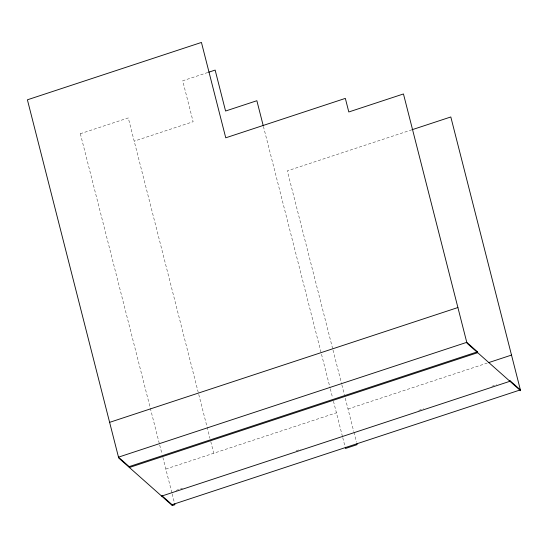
<?xml version="1.0" encoding="UTF-8"?>
<svg xmlns="http://www.w3.org/2000/svg" width="548" height="548" viewBox="0 0 548 548"><rect width="100%" height="100%" fill="white"/><g stroke="black" fill="none" stroke-linecap="round" stroke-linejoin="round"><path stroke-width="0.41" stroke-dasharray="2.74 2.06" d="M207.843 72.494L182.703 80.782L193.136 121.725L134.198 141.151M80.213 133.76L128.28 117.916L209.953 438.338M411.959 129.766L287.316 170.86L332.787 349.24M165.818 469.04L336.417 412.802M348.014 408.979L487.227 363.084M176.031 490.412L182.525 488.268M296.18 450.799L301.058 449.196M418.775 410.39L423.645 408.781M491.837 386.299L496.707 384.696M332.999 350.069L341.664 384.086M341.877 384.915L344.418 394.875M345.261 398.19L353.713 431.351M353.926 432.18L356.46 442.126M263.41 126.376L330.088 387.963M330.3 388.792L332.615 397.896M333.465 401.211L342.541 436.831M342.753 437.66L345.288 447.606M210.795 441.647L213.747 453.237M80.344 133.719L159.489 444.195M159.701 445.024L162.023 454.134M162.866 457.443L171.942 493.07M172.154 493.899L174.476 503.016"/><path stroke-width="0.82" d="M208.658 72.226L215.145 70.082L225.577 111.025L256.868 100.716L263.198 125.547M412.767 129.499L450.812 116.964L520.6 390.751L466.992 343.212L403.458 93.955L348.802 111.97L345.343 98.387L225.749 137.808L201.438 42.436L27.4 99.805L118.711 458.025L172.319 505.564L174.915 504.715L174.689 503.838M109.614 422.35L457.902 307.538M129.164 466.622L477.452 351.816L477.671 352.686L129.39 467.499L129.164 466.622L118.484 457.155L466.773 342.342L477.452 351.816M488.843 362.55L511.51 355.077M161.639 496.098L509.921 381.285L509.702 380.415L520.381 389.881L172.093 504.694L162.044 495.782M356.885 443.784L357.104 444.654L345.507 448.476L345.288 447.606M172.093 504.694L172.319 505.564"/></g></svg>
